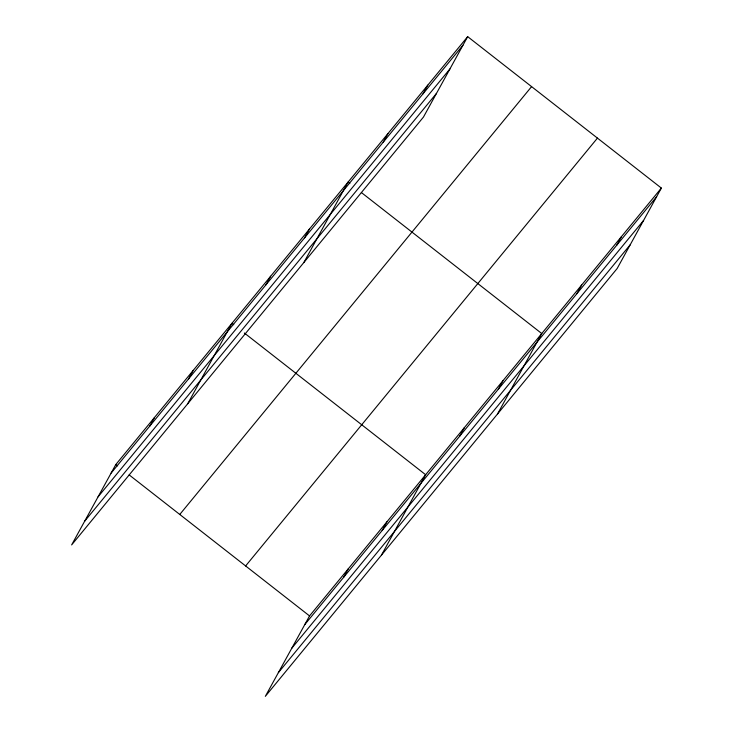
<?xml version="1.0" encoding="UTF-8"?>
<svg xmlns="http://www.w3.org/2000/svg" width="733" height="733" viewBox="0 0 733 733"><rect width="100%" height="100%" fill="white"/><g stroke="black" fill="none" stroke-linecap="round" stroke-linejoin="round"><path stroke-width="1.1" d="M467.672 36.65L115.841 464.493L71.632 544.921L423.454 117.078L467.672 36.65L661.368 188.079L617.159 268.507L265.328 696.35L309.546 615.922L661.368 188.079M149.798 426.065L154.544 417.434M188.5 378.998L193.246 370.367M187.73 403.736L231.949 323.308L233.726 324.692M265.905 284.871L270.651 276.24M304.607 237.813L309.344 229.182M303.838 262.542L348.047 182.114L349.824 183.507M383.176 142.257L387.922 133.626M423.051 93.769L427.797 85.138M343.502 577.494L348.248 568.863M382.205 530.426L386.942 521.795M381.435 555.165L425.644 474.737L244.373 333.02M459.6 436.3L464.346 427.669M498.303 389.241L503.049 380.61M497.533 413.971L541.751 333.542L361.369 192.532M576.88 293.686L581.626 285.055M616.755 245.198L621.502 236.567M111.095 473.124L462.926 45.281M98.075 496.818L449.897 68.975M84.652 521.227L436.483 93.384M179.768 514.465L531.59 86.622M245.619 565.949L597.45 138.106M304.8 624.553L656.621 196.71M291.771 648.247L643.601 220.404M278.357 672.656L630.178 244.813M115.841 464.493L117.619 465.886M129.164 474.902L309.546 615.922"/></g></svg>
